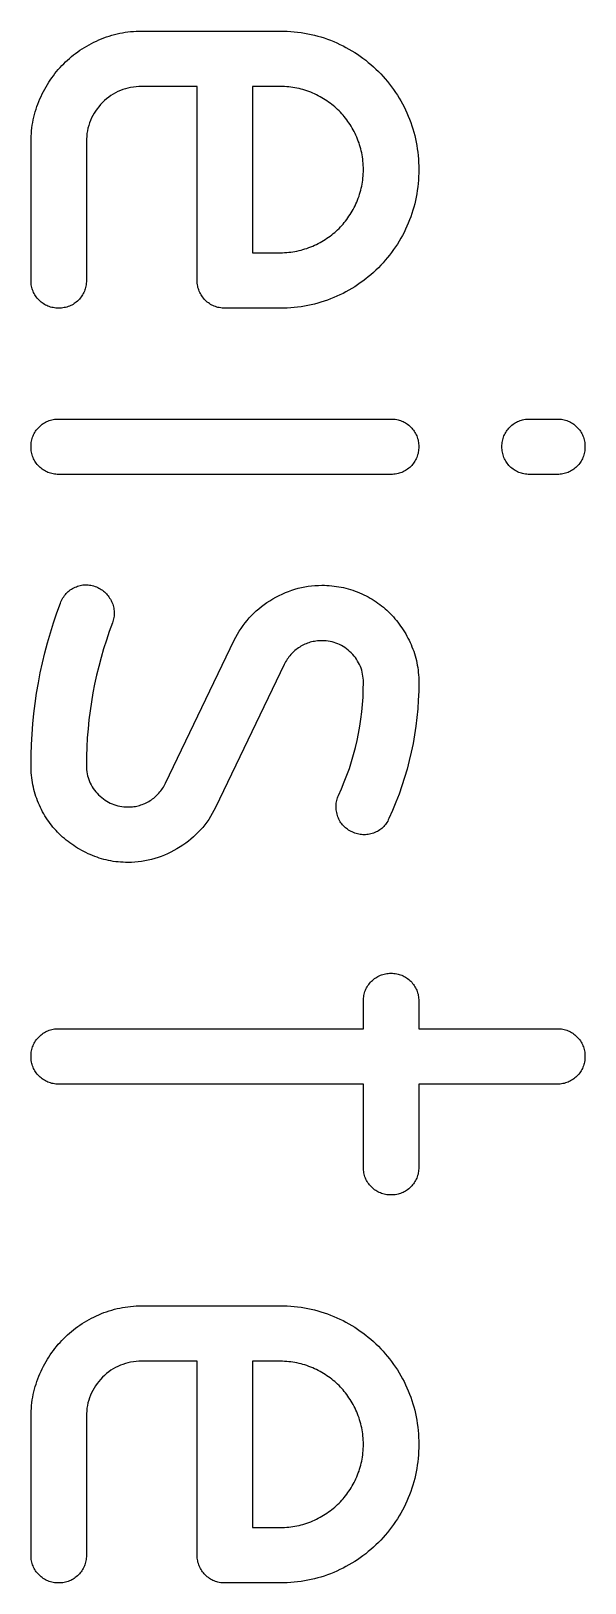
# Model space of a CAD drawing. Extents: x -220 to 711, y -42 to 774.
# Drawn here: x -165 to -147, y -42.2 to 8.2 of the extents above; entities that cross this region are included whole.
import ezdxf

# ---------------------------------------------------------------- set-up
doc = ezdxf.new("R2010")
doc.units = 0
doc.layers.get('0').update_dxf_attribs({"linetype": 'CONTINUOUS'})

msp = doc.modelspace()

# ---------------------------------------------------------------- linework, layer by layer
for p, q in [((-161.3703, 8.199), (-158.6703, 8.199)), ((-158.6703, 8.199), (-156.8703, 8.199)), ((-159.5703, 6.399), (-161.3703, 6.399)), ((-159.5703, 0.099), (-159.5703, 6.399)), ((-157.7703, 6.399), (-157.7703, 0.999)), ((-156.8703, 6.399), (-157.7703, 6.399)), ((-164.9703, 0.099), (-164.9703, 4.599)), ((-163.1703, 4.599), (-163.1703, 0.099)), ((-157.7703, 0.999), (-156.8703, 0.999)), ((-156.8703, -0.801), (-158.6703, -0.801)), ((-164.0703, -4.401), (-153.2703, -4.401)), ((-148.7703, -4.401), (-147.8703, -4.401)), ((-153.2703, -6.201), (-164.0703, -6.201)), ((-147.8703, -6.201), (-148.7703, -6.201)), ((-160.5963, -16.227), (-158.3643, -11.583)), ((-156.7443, -12.375), (-158.9763, -17.019)), ((-154.1703, -24.201), (-154.1703, -23.301)), ((-152.3703, -23.301), (-152.3703, -24.201)), ((-164.0703, -24.201), (-154.1703, -24.201)), ((-152.3703, -24.201), (-147.8703, -24.201)), ((-154.1703, -26.001), (-164.0703, -26.001)), ((-154.1703, -28.701), (-154.1703, -26.001)), ((-147.8703, -26.001), (-152.3703, -26.001)), ((-152.3703, -26.001), (-152.3703, -28.701)), ((-161.3703, -33.201), (-158.6703, -33.201)), ((-158.6703, -33.201), (-156.8703, -33.201)), ((-159.5703, -35.001), (-161.3703, -35.001)), ((-159.5703, -41.301), (-159.5703, -35.001)), ((-157.7703, -35.001), (-157.7703, -40.401)), ((-156.8703, -35.001), (-157.7703, -35.001)), ((-164.9703, -41.301), (-164.9703, -36.801)), ((-163.1703, -36.801), (-163.1703, -41.301)), ((-157.7703, -40.401), (-156.8703, -40.401)), ((-156.8703, -42.201), (-158.6703, -42.201))]:
    msp.add_line(p, q)
for points in [[(-162.7653, 7.911), (-162.6829, 7.9458), (-162.5998, 7.9785), (-162.5161, 8.0088), (-162.4318, 8.037), (-162.3468, 8.0628), (-162.2612, 8.0865), (-162.175, 8.1078), (-162.0881, 8.127), (-162.0006, 8.1438), (-161.9124, 8.1585), (-161.8237, 8.1708), (-161.7343, 8.181), (-161.6442, 8.1888), (-161.5536, 8.1945), (-161.4623, 8.1978), (-161.3703, 8.199)], [(-156.8703, 8.199), (-156.756, 8.1976), (-156.6424, 8.1936), (-156.5296, 8.1869), (-156.4175, 8.1776), (-156.3063, 8.1656), (-156.1958, 8.1509), (-156.086, 8.1335), (-155.9771, 8.1135), (-155.8689, 8.0907), (-155.7615, 8.0654), (-155.6549, 8.0373), (-155.549, 8.0066), (-155.4439, 7.9732), (-155.3396, 7.9371), (-155.2361, 7.8984), (-155.1333, 7.857)], [(-163.9083, 7.137), (-163.8469, 7.1969), (-163.7842, 7.2554), (-163.7201, 7.3122), (-163.6547, 7.3676), (-163.5879, 7.4214), (-163.5198, 7.4736), (-163.4504, 7.5243), (-163.3796, 7.5735), (-163.3075, 7.6211), (-163.234, 7.6671), (-163.1593, 7.7116), (-163.0832, 7.7546), (-163.0057, 7.796), (-162.9269, 7.8359), (-162.8468, 7.8742), (-162.7653, 7.911)], [(-155.1333, 7.857), (-155.0317, 7.8131), (-154.9315, 7.767), (-154.8329, 7.7186), (-154.7357, 7.668), (-154.6399, 7.6151), (-154.5457, 7.56), (-154.4529, 7.5026), (-154.3616, 7.443), (-154.2718, 7.3811), (-154.1834, 7.317), (-154.0965, 7.2506), (-154.0112, 7.182), (-153.9272, 7.1111), (-153.8448, 7.038), (-153.7638, 6.9626), (-153.6843, 6.885)], [(-164.6823, 5.994), (-164.6456, 6.0754), (-164.6072, 6.1555), (-164.5674, 6.2343), (-164.526, 6.3118), (-164.483, 6.3879), (-164.4385, 6.4627), (-164.3924, 6.5361), (-164.3448, 6.6082), (-164.2957, 6.679), (-164.245, 6.7484), (-164.1928, 6.8165), (-164.139, 6.8833), (-164.0836, 6.9487), (-164.0267, 7.0128), (-163.9683, 7.0755), (-163.9083, 7.137)], [(-153.6843, 6.885), (-153.6067, 6.8055), (-153.5313, 6.7245), (-153.4582, 6.6421), (-153.3873, 6.5581), (-153.3187, 6.4728), (-153.2523, 6.3859), (-153.1882, 6.2975), (-153.1263, 6.2077), (-153.0667, 6.1164), (-153.0093, 6.0236), (-152.9542, 5.9294), (-152.9013, 5.8336), (-152.8507, 5.7364), (-152.8023, 5.6378), (-152.7562, 5.5376), (-152.7123, 5.436)], [(-161.3703, 6.399), (-161.4639, 6.3969), (-161.5557, 6.3908), (-161.6456, 6.3806), (-161.7337, 6.3663), (-161.82, 6.348), (-161.9044, 6.3256), (-161.9871, 6.299), (-162.0678, 6.2685), (-162.1468, 6.2338), (-162.2239, 6.1951), (-162.2992, 6.1522), (-162.3727, 6.1053), (-162.4444, 6.0544), (-162.5142, 5.9993), (-162.5822, 5.9402), (-162.6483, 5.877)], [(-155.8173, 6.183), (-155.8795, 6.2091), (-155.9421, 6.2336), (-156.0052, 6.2564), (-156.0688, 6.2775), (-156.1329, 6.2969), (-156.1974, 6.3146), (-156.2625, 6.3306), (-156.3281, 6.345), (-156.3941, 6.3576), (-156.4607, 6.3686), (-156.5277, 6.3779), (-156.5953, 6.3855), (-156.6633, 6.3914), (-156.7318, 6.3956), (-156.8008, 6.3981), (-156.8703, 6.399)], [(-154.9623, 5.607), (-155.0079, 5.6514), (-155.0544, 5.6947), (-155.1021, 5.7369), (-155.1508, 5.778), (-155.2005, 5.8179), (-155.2513, 5.8567), (-155.3032, 5.8944), (-155.3561, 5.931), (-155.4101, 5.9664), (-155.4651, 6.0007), (-155.5211, 6.0339), (-155.5783, 6.066), (-155.6365, 6.0969), (-155.6957, 6.1267), (-155.756, 6.1554), (-155.8173, 6.183)], [(-164.9703, 4.599), (-164.9692, 4.6909), (-164.9658, 4.7822), (-164.9602, 4.8729), (-164.9523, 4.9629), (-164.9422, 5.0523), (-164.9298, 5.1411), (-164.9152, 5.2292), (-164.8983, 5.3167), (-164.8792, 5.4036), (-164.8578, 5.4898), (-164.8342, 5.5754), (-164.8083, 5.6604), (-164.7802, 5.7447), (-164.7498, 5.8284), (-164.7172, 5.9115), (-164.6823, 5.994)], [(-162.6483, 5.877), (-162.7116, 5.8108), (-162.7707, 5.7428), (-162.8257, 5.673), (-162.8767, 5.6013), (-162.9236, 5.5279), (-162.9664, 5.4526), (-163.0052, 5.3754), (-163.0398, 5.2965), (-163.0704, 5.2157), (-163.0969, 5.1331), (-163.1194, 5.0486), (-163.1377, 4.9623), (-163.152, 4.8742), (-163.1622, 4.7843), (-163.1683, 4.6925), (-163.1703, 4.599)], [(-154.3863, 4.752), (-154.4139, 4.8133), (-154.4426, 4.8736), (-154.4724, 4.9328), (-154.5033, 4.991), (-154.5354, 5.0482), (-154.5686, 5.1042), (-154.6029, 5.1592), (-154.6383, 5.2132), (-154.6749, 5.2661), (-154.7126, 5.318), (-154.7514, 5.3688), (-154.7913, 5.4185), (-154.8324, 5.4672), (-154.8746, 5.5148), (-154.9179, 5.5614), (-154.9623, 5.607)], [(-152.7123, 5.436), (-152.6709, 5.3332), (-152.6322, 5.2297), (-152.5961, 5.1254), (-152.5627, 5.0203), (-152.532, 4.9144), (-152.5039, 4.8078), (-152.4786, 4.7004), (-152.4558, 4.5922), (-152.4358, 4.4833), (-152.4184, 4.3735), (-152.4037, 4.263), (-152.3917, 4.1518), (-152.3824, 4.0397), (-152.3757, 3.9269), (-152.3717, 3.8133), (-152.3703, 3.699)], [(-154.1703, 3.699), (-154.1712, 3.7685), (-154.1737, 3.8375), (-154.1779, 3.906), (-154.1838, 3.974), (-154.1914, 4.0416), (-154.2007, 4.1086), (-154.2117, 4.1752), (-154.2243, 4.2412), (-154.2387, 4.3068), (-154.2547, 4.3718), (-154.2724, 4.4364), (-154.2918, 4.5005), (-154.3129, 4.5641), (-154.3357, 4.6272), (-154.3602, 4.6898), (-154.3863, 4.752)], [(-154.3863, 2.646), (-154.3602, 2.7081), (-154.3357, 2.7707), (-154.3129, 2.8338), (-154.2918, 2.8974), (-154.2724, 2.9615), (-154.2547, 3.0261), (-154.2387, 3.0911), (-154.2243, 3.1567), (-154.2117, 3.2228), (-154.2007, 3.2893), (-154.1914, 3.3564), (-154.1838, 3.4239), (-154.1779, 3.4919), (-154.1737, 3.5604), (-154.1712, 3.6295), (-154.1703, 3.699)], [(-152.3703, 3.699), (-152.3717, 3.5846), (-152.3757, 3.471), (-152.3824, 3.3582), (-152.3917, 3.2461), (-152.4037, 3.1349), (-152.4184, 3.0244), (-152.4358, 2.9147), (-152.4558, 2.8057), (-152.4786, 2.6975), (-152.5039, 2.5901), (-152.532, 2.4835), (-152.5627, 2.3776), (-152.5961, 2.2726), (-152.6322, 2.1683), (-152.6709, 2.0647), (-152.7123, 1.962)], [(-154.9623, 1.791), (-154.9179, 1.8365), (-154.8746, 1.8831), (-154.8324, 1.9307), (-154.7913, 1.9794), (-154.7514, 2.0291), (-154.7126, 2.0799), (-154.6749, 2.1318), (-154.6383, 2.1847), (-154.6029, 2.2387), (-154.5686, 2.2937), (-154.5354, 2.3498), (-154.5033, 2.4069), (-154.4724, 2.4651), (-154.4426, 2.5243), (-154.4139, 2.5846), (-154.3863, 2.646)], [(-155.8173, 1.215), (-155.756, 1.2425), (-155.6957, 1.2712), (-155.6365, 1.301), (-155.5783, 1.332), (-155.5211, 1.364), (-155.4651, 1.3972), (-155.4101, 1.4315), (-155.3561, 1.467), (-155.3032, 1.5035), (-155.2513, 1.5412), (-155.2005, 1.58), (-155.1508, 1.62), (-155.1021, 1.661), (-155.0544, 1.7032), (-155.0079, 1.7465), (-154.9623, 1.791)], [(-152.7123, 1.962), (-152.7562, 1.8603), (-152.8023, 1.7602), (-152.8507, 1.6615), (-152.9013, 1.5643), (-152.9542, 1.4685), (-153.0093, 1.3743), (-153.0667, 1.2815), (-153.1263, 1.1902), (-153.1882, 1.1004), (-153.2523, 1.012), (-153.3187, 0.9252), (-153.3873, 0.8398), (-153.4582, 0.7559), (-153.5313, 0.6734), (-153.6067, 0.5924), (-153.6843, 0.513)], [(-156.8703, 0.999), (-156.8008, 0.9998), (-156.7318, 1.0023), (-156.6633, 1.0066), (-156.5953, 1.0125), (-156.5277, 1.0201), (-156.4607, 1.0293), (-156.3941, 1.0403), (-156.3281, 1.053), (-156.2625, 1.0673), (-156.1974, 1.0833), (-156.1329, 1.1011), (-156.0688, 1.1205), (-156.0052, 1.1416), (-155.9421, 1.1643), (-155.8795, 1.1888), (-155.8173, 1.215)], [(-153.6843, 0.513), (-153.7638, 0.4353), (-153.8448, 0.36), (-153.9272, 0.2868), (-154.0112, 0.216), (-154.0965, 0.1473), (-154.1834, 0.081), (-154.2718, 0.0168), (-154.3616, -0.045), (-154.4529, -0.1047), (-154.5457, -0.162), (-154.6399, -0.2172), (-154.7357, -0.27), (-154.8329, -0.3207), (-154.9315, -0.369), (-155.0317, -0.4152), (-155.1333, -0.459)], [(-164.7093, -0.54), (-164.7409, -0.507), (-164.7705, -0.473), (-164.798, -0.4381), (-164.8235, -0.4022), (-164.847, -0.3655), (-164.8684, -0.3278), (-164.8878, -0.2893), (-164.9051, -0.2498), (-164.9204, -0.2094), (-164.9336, -0.1681), (-164.9449, -0.1259), (-164.954, -0.0827), (-164.9612, -0.0387), (-164.9663, 0.0063), (-164.9693, 0.0522), (-164.9703, 0.099)], [(-163.1703, 0.099), (-163.1714, 0.0522), (-163.1744, 0.0063), (-163.1795, -0.0387), (-163.1867, -0.0827), (-163.1958, -0.1259), (-163.207, -0.1681), (-163.2203, -0.2094), (-163.2356, -0.2498), (-163.2529, -0.2893), (-163.2723, -0.3278), (-163.2937, -0.3655), (-163.3172, -0.4022), (-163.3426, -0.4381), (-163.3702, -0.473), (-163.3997, -0.507), (-163.4313, -0.54)], [(-159.3093, -0.54), (-159.3409, -0.507), (-159.3705, -0.473), (-159.398, -0.4381), (-159.4235, -0.4022), (-159.447, -0.3655), (-159.4684, -0.3278), (-159.4878, -0.2893), (-159.5051, -0.2498), (-159.5204, -0.2094), (-159.5336, -0.1681), (-159.5449, -0.1259), (-159.554, -0.0827), (-159.5612, -0.0387), (-159.5663, 0.0063), (-159.5693, 0.0522), (-159.5703, 0.099)], [(-155.1333, -0.459), (-155.2361, -0.5005), (-155.3396, -0.5392), (-155.4439, -0.5753), (-155.549, -0.6087), (-155.6549, -0.6394), (-155.7615, -0.6674), (-155.8689, -0.6928), (-155.9771, -0.7155), (-156.086, -0.7356), (-156.1958, -0.7529), (-156.3063, -0.7676), (-156.4175, -0.7797), (-156.5296, -0.789), (-156.6424, -0.7957), (-156.756, -0.7997), (-156.8703, -0.801)], [(-164.0703, -0.801), (-164.1171, -0.8), (-164.163, -0.797), (-164.208, -0.7919), (-164.252, -0.7847), (-164.2952, -0.7756), (-164.3374, -0.7643), (-164.3787, -0.7511), (-164.4191, -0.7358), (-164.4586, -0.7185), (-164.4971, -0.6991), (-164.5348, -0.6777), (-164.5715, -0.6542), (-164.6074, -0.6287), (-164.6423, -0.6012), (-164.6763, -0.5716), (-164.7093, -0.54)], [(-163.4313, -0.54), (-163.4644, -0.5716), (-163.4984, -0.6012), (-163.5333, -0.6287), (-163.5692, -0.6542), (-163.6059, -0.6777), (-163.6435, -0.6991), (-163.6821, -0.7185), (-163.7216, -0.7358), (-163.762, -0.7511), (-163.8033, -0.7643), (-163.8455, -0.7756), (-163.8887, -0.7847), (-163.9327, -0.7919), (-163.9777, -0.797), (-164.0235, -0.8), (-164.0703, -0.801)], [(-158.6703, -0.801), (-158.7171, -0.8), (-158.763, -0.797), (-158.808, -0.7919), (-158.852, -0.7847), (-158.8952, -0.7756), (-158.9374, -0.7643), (-158.9787, -0.7511), (-159.0191, -0.7358), (-159.0586, -0.7185), (-159.0971, -0.6991), (-159.1348, -0.6777), (-159.1715, -0.6542), (-159.2074, -0.6287), (-159.2423, -0.6012), (-159.2763, -0.5716), (-159.3093, -0.54)], [(-164.7093, -4.662), (-164.6763, -4.6304), (-164.6423, -4.6009), (-164.6074, -4.5733), (-164.5715, -4.5479), (-164.5348, -4.5244), (-164.4971, -4.503), (-164.4586, -4.4836), (-164.4191, -4.4663), (-164.3787, -4.451), (-164.3374, -4.4377), (-164.2952, -4.4265), (-164.252, -4.4174), (-164.208, -4.4102), (-164.163, -4.4051), (-164.1171, -4.4021), (-164.0703, -4.401)], [(-153.2703, -4.401), (-153.2235, -4.4021), (-153.1777, -4.4051), (-153.1327, -4.4102), (-153.0887, -4.4174), (-153.0455, -4.4265), (-153.0033, -4.4377), (-152.962, -4.451), (-152.9216, -4.4663), (-152.8821, -4.4836), (-152.8435, -4.503), (-152.8059, -4.5244), (-152.7692, -4.5479), (-152.7333, -4.5733), (-152.6984, -4.6009), (-152.6644, -4.6304), (-152.6313, -4.662)], [(-149.4093, -4.662), (-149.3763, -4.6304), (-149.3423, -4.6009), (-149.3074, -4.5733), (-149.2715, -4.5479), (-149.2348, -4.5244), (-149.1971, -4.503), (-149.1586, -4.4836), (-149.1191, -4.4663), (-149.0787, -4.451), (-149.0374, -4.4377), (-148.9952, -4.4265), (-148.952, -4.4174), (-148.908, -4.4102), (-148.863, -4.4051), (-148.8171, -4.4021), (-148.7703, -4.401)], [(-147.8703, -4.401), (-147.8235, -4.4021), (-147.7777, -4.4051), (-147.7327, -4.4102), (-147.6887, -4.4174), (-147.6455, -4.4265), (-147.6033, -4.4377), (-147.562, -4.451), (-147.5216, -4.4663), (-147.4821, -4.4836), (-147.4435, -4.503), (-147.4059, -4.5244), (-147.3692, -4.5479), (-147.3333, -4.5733), (-147.2984, -4.6009), (-147.2644, -4.6304), (-147.2313, -4.662)], [(-164.9703, -5.301), (-164.9693, -5.2542), (-164.9663, -5.2084), (-164.9612, -5.1634), (-164.954, -5.1194), (-164.9449, -5.0762), (-164.9336, -5.034), (-164.9204, -4.9927), (-164.9051, -4.9523), (-164.8878, -4.9128), (-164.8684, -4.8742), (-164.847, -4.8366), (-164.8235, -4.7999), (-164.798, -4.764), (-164.7705, -4.7291), (-164.7409, -4.6951), (-164.7093, -4.662)], [(-152.6313, -4.662), (-152.5997, -4.6951), (-152.5702, -4.7291), (-152.5426, -4.764), (-152.5172, -4.7999), (-152.4937, -4.8366), (-152.4723, -4.8742), (-152.4529, -4.9128), (-152.4356, -4.9523), (-152.4203, -4.9927), (-152.407, -5.034), (-152.3958, -5.0762), (-152.3867, -5.1194), (-152.3795, -5.1634), (-152.3744, -5.2084), (-152.3714, -5.2542), (-152.3703, -5.301)], [(-149.6703, -5.301), (-149.6693, -5.2542), (-149.6663, -5.2084), (-149.6612, -5.1634), (-149.654, -5.1194), (-149.6449, -5.0762), (-149.6336, -5.034), (-149.6204, -4.9927), (-149.6051, -4.9523), (-149.5878, -4.9128), (-149.5684, -4.8742), (-149.547, -4.8366), (-149.5235, -4.7999), (-149.498, -4.764), (-149.4705, -4.7291), (-149.4409, -4.6951), (-149.4093, -4.662)], [(-147.2313, -4.662), (-147.1997, -4.6951), (-147.1702, -4.7291), (-147.1426, -4.764), (-147.1172, -4.7999), (-147.0937, -4.8366), (-147.0723, -4.8742), (-147.0529, -4.9128), (-147.0356, -4.9523), (-147.0203, -4.9927), (-147.007, -5.034), (-146.9958, -5.0762), (-146.9867, -5.1194), (-146.9795, -5.1634), (-146.9744, -5.2084), (-146.9714, -5.2542), (-146.9703, -5.301)], [(-164.7093, -5.94), (-164.7409, -5.907), (-164.7705, -5.873), (-164.798, -5.8381), (-164.8235, -5.8022), (-164.847, -5.7655), (-164.8684, -5.7278), (-164.8878, -5.6893), (-164.9051, -5.6498), (-164.9204, -5.6094), (-164.9336, -5.5681), (-164.9449, -5.5259), (-164.954, -5.4827), (-164.9612, -5.4387), (-164.9663, -5.3937), (-164.9693, -5.3478), (-164.9703, -5.301)], [(-152.3703, -5.301), (-152.3714, -5.3478), (-152.3744, -5.3937), (-152.3795, -5.4387), (-152.3867, -5.4827), (-152.3958, -5.5259), (-152.407, -5.5681), (-152.4203, -5.6094), (-152.4356, -5.6498), (-152.4529, -5.6893), (-152.4723, -5.7278), (-152.4937, -5.7655), (-152.5172, -5.8022), (-152.5426, -5.8381), (-152.5702, -5.873), (-152.5997, -5.907), (-152.6313, -5.94)], [(-149.4093, -5.94), (-149.4409, -5.907), (-149.4705, -5.873), (-149.498, -5.8381), (-149.5235, -5.8022), (-149.547, -5.7655), (-149.5684, -5.7278), (-149.5878, -5.6893), (-149.6051, -5.6498), (-149.6204, -5.6094), (-149.6336, -5.5681), (-149.6449, -5.5259), (-149.654, -5.4827), (-149.6612, -5.4387), (-149.6663, -5.3937), (-149.6693, -5.3478), (-149.6703, -5.301)], [(-146.9703, -5.301), (-146.9714, -5.3478), (-146.9744, -5.3937), (-146.9795, -5.4387), (-146.9867, -5.4827), (-146.9958, -5.5259), (-147.007, -5.5681), (-147.0203, -5.6094), (-147.0356, -5.6498), (-147.0529, -5.6893), (-147.0723, -5.7278), (-147.0937, -5.7655), (-147.1172, -5.8022), (-147.1426, -5.8381), (-147.1702, -5.873), (-147.1997, -5.907), (-147.2313, -5.94)], [(-164.0703, -6.201), (-164.1171, -6.2), (-164.163, -6.197), (-164.208, -6.1919), (-164.252, -6.1847), (-164.2952, -6.1756), (-164.3374, -6.1643), (-164.3787, -6.1511), (-164.4191, -6.1358), (-164.4586, -6.1185), (-164.4971, -6.0991), (-164.5348, -6.0777), (-164.5715, -6.0542), (-164.6074, -6.0287), (-164.6423, -6.0012), (-164.6763, -5.9716), (-164.7093, -5.94)], [(-152.6313, -5.94), (-152.6644, -5.9716), (-152.6984, -6.0012), (-152.7333, -6.0287), (-152.7692, -6.0542), (-152.8059, -6.0777), (-152.8435, -6.0991), (-152.8821, -6.1185), (-152.9216, -6.1358), (-152.962, -6.1511), (-153.0033, -6.1643), (-153.0455, -6.1756), (-153.0887, -6.1847), (-153.1327, -6.1919), (-153.1777, -6.197), (-153.2235, -6.2), (-153.2703, -6.201)], [(-148.7703, -6.201), (-148.8171, -6.2), (-148.863, -6.197), (-148.908, -6.1919), (-148.952, -6.1847), (-148.9952, -6.1756), (-149.0374, -6.1643), (-149.0787, -6.1511), (-149.1191, -6.1358), (-149.1586, -6.1185), (-149.1971, -6.0991), (-149.2348, -6.0777), (-149.2715, -6.0542), (-149.3074, -6.0287), (-149.3423, -6.0012), (-149.3763, -5.9716), (-149.4093, -5.94)], [(-147.2313, -5.94), (-147.2644, -5.9716), (-147.2984, -6.0012), (-147.3333, -6.0287), (-147.3692, -6.0542), (-147.4059, -6.0777), (-147.4435, -6.0991), (-147.4821, -6.1185), (-147.5216, -6.1358), (-147.562, -6.1511), (-147.6033, -6.1643), (-147.6455, -6.1756), (-147.6887, -6.1847), (-147.7327, -6.1919), (-147.7777, -6.197), (-147.8235, -6.2), (-147.8703, -6.201)], [(-164.0163, -10.377), (-163.9976, -10.3328), (-163.9774, -10.2903), (-163.9557, -10.2493), (-163.9325, -10.21), (-163.9079, -10.1723), (-163.8818, -10.1362), (-163.8542, -10.1017), (-163.8251, -10.0688), (-163.7945, -10.0375), (-163.7625, -10.0079), (-163.729, -9.9799), (-163.694, -9.9535), (-163.6576, -9.9287), (-163.6196, -9.9055), (-163.5802, -9.884), (-163.5393, -9.864)], [(-163.5393, -9.864), (-163.4976, -9.8461), (-163.4557, -9.8304), (-163.4135, -9.8171), (-163.3712, -9.8061), (-163.3286, -9.7974), (-163.2858, -9.7911), (-163.2428, -9.787), (-163.1996, -9.7853), (-163.1562, -9.7859), (-163.1125, -9.7888), (-163.0687, -9.794), (-163.0247, -9.8016), (-162.9804, -9.8115), (-162.9359, -9.8237), (-162.8912, -9.8382), (-162.8463, -9.855)], [(-162.8463, -9.855), (-162.8043, -9.8738), (-162.7638, -9.894), (-162.7247, -9.9157), (-162.6872, -9.9389), (-162.651, -9.9635), (-162.6164, -9.9896), (-162.5833, -10.0172), (-162.5516, -10.0463), (-162.5214, -10.0768), (-162.4927, -10.1089), (-162.4654, -10.1424), (-162.4397, -10.1774), (-162.4154, -10.2138), (-162.3925, -10.2517), (-162.3712, -10.2912), (-162.3513, -10.332)], [(-157.2123, -10.305), (-157.1129, -10.244), (-157.0127, -10.1869), (-156.9115, -10.1338), (-156.8096, -10.0845), (-156.7068, -10.0393), (-156.6032, -9.9979), (-156.4987, -9.9605), (-156.3933, -9.927), (-156.2872, -9.8975), (-156.1802, -9.8719), (-156.0723, -9.8503), (-155.9636, -9.8325), (-155.854, -9.8188), (-155.7437, -9.8089), (-155.6324, -9.803), (-155.5203, -9.801)], [(-155.5203, -9.801), (-155.4396, -9.802), (-155.3595, -9.8048), (-155.2799, -9.8096), (-155.2008, -9.8162), (-155.1224, -9.8248), (-155.0445, -9.8352), (-154.9671, -9.8476), (-154.8903, -9.8618), (-154.8141, -9.8779), (-154.7385, -9.896), (-154.6634, -9.9159), (-154.5888, -9.9377), (-154.5149, -9.9615), (-154.4415, -9.9871), (-154.3686, -10.0146), (-154.2963, -10.044)], [(-154.2963, -10.044), (-154.2249, -10.0752), (-154.1547, -10.1077), (-154.0857, -10.1418), (-154.0179, -10.1774), (-153.9513, -10.2144), (-153.8859, -10.2529), (-153.8216, -10.2928), (-153.7586, -10.3343), (-153.6968, -10.3772), (-153.6361, -10.4216), (-153.5767, -10.4675), (-153.5184, -10.5149), (-153.4613, -10.5637), (-153.4055, -10.614), (-153.3508, -10.6658), (-153.2973, -10.719)], [(-164.9703, -15.651), (-164.9666, -15.3119), (-164.9554, -14.9741), (-164.9368, -14.6375), (-164.9107, -14.3022), (-164.8772, -13.9681), (-164.8362, -13.6353), (-164.7877, -13.3038), (-164.7318, -12.9735), (-164.6685, -12.6445), (-164.5977, -12.3168), (-164.5194, -11.9904), (-164.4337, -11.6652), (-164.3406, -11.3412), (-164.2399, -11.0186), (-164.1319, -10.6972), (-164.0163, -10.377)], [(-162.3513, -10.332), (-162.3333, -10.3738), (-162.3174, -10.4157), (-162.3038, -10.4579), (-162.2923, -10.5002), (-162.283, -10.5428), (-162.2758, -10.5856), (-162.2709, -10.6286), (-162.2681, -10.6718), (-162.2675, -10.7152), (-162.2691, -10.7588), (-162.2728, -10.8027), (-162.2788, -10.8467), (-162.2869, -10.891), (-162.2972, -10.9355), (-162.3097, -10.9801), (-162.3243, -11.025)], [(-158.3643, -11.583), (-158.3134, -11.4831), (-158.2597, -11.3859), (-158.2032, -11.2913), (-158.1438, -11.1994), (-158.0817, -11.1102), (-158.0167, -11.0236), (-157.9489, -10.9398), (-157.8783, -10.8585), (-157.8049, -10.78), (-157.7287, -10.7041), (-157.6497, -10.6309), (-157.5678, -10.5604), (-157.4832, -10.4926), (-157.3957, -10.4274), (-157.3054, -10.3649), (-157.2123, -10.305)], [(-162.3243, -11.025), (-162.4268, -11.3047), (-162.5226, -11.5856), (-162.6118, -11.8677), (-162.6945, -12.1512), (-162.7705, -12.4359), (-162.8399, -12.7218), (-162.9027, -13.009), (-162.9588, -13.2975), (-163.0084, -13.5873), (-163.0514, -13.8783), (-163.0877, -14.1706), (-163.1175, -14.4642), (-163.1406, -14.759), (-163.1571, -15.0551), (-163.167, -15.3524), (-163.1703, -15.651)], [(-153.2973, -10.719), (-153.2451, -10.7736), (-153.1943, -10.8293), (-153.1447, -10.8861), (-153.0965, -10.944), (-153.0497, -11.0031), (-153.0041, -11.0633), (-152.9599, -11.1246), (-152.9171, -11.187), (-152.8756, -11.2506), (-152.8354, -11.3153), (-152.7965, -11.3811), (-152.759, -11.448), (-152.7229, -11.5161), (-152.688, -11.5853), (-152.6545, -11.6556), (-152.6223, -11.727)], [(-156.2403, -11.808), (-156.2803, -11.8345), (-156.3191, -11.8622), (-156.3568, -11.891), (-156.3933, -11.9211), (-156.4288, -11.9524), (-156.4631, -11.9848), (-156.4963, -12.0185), (-156.5283, -12.0533), (-156.5593, -12.0893), (-156.5891, -12.1266), (-156.6178, -12.165), (-156.6453, -12.2046), (-156.6718, -12.2454), (-156.6971, -12.2874), (-156.7213, -12.3306), (-156.7443, -12.375)], [(-155.5203, -11.601), (-155.5696, -11.6018), (-155.6182, -11.6043), (-155.6663, -11.6083), (-155.7138, -11.614), (-155.7608, -11.6213), (-155.8072, -11.6302), (-155.8531, -11.6407), (-155.8983, -11.6528), (-155.9431, -11.6665), (-155.9872, -11.6819), (-156.0308, -11.6989), (-156.0738, -11.7175), (-156.1163, -11.7377), (-156.1582, -11.7595), (-156.1996, -11.783), (-156.2403, -11.808)], [(-154.5663, -11.997), (-154.6165, -11.9491), (-154.6679, -11.9042), (-154.7205, -11.8625), (-154.7745, -11.8238), (-154.8297, -11.7882), (-154.8861, -11.7557), (-154.9438, -11.7263), (-155.0028, -11.7), (-155.0631, -11.6768), (-155.1246, -11.6567), (-155.1874, -11.6397), (-155.2515, -11.6258), (-155.3168, -11.615), (-155.3834, -11.6072), (-155.4512, -11.6026), (-155.5203, -11.601)], [(-154.1703, -12.951), (-154.1719, -12.8819), (-154.1765, -12.8141), (-154.1843, -12.7475), (-154.1951, -12.6822), (-154.209, -12.6181), (-154.226, -12.5553), (-154.2461, -12.4938), (-154.2693, -12.4335), (-154.2956, -12.3745), (-154.325, -12.3168), (-154.3575, -12.2604), (-154.3931, -12.2052), (-154.4318, -12.1512), (-154.4735, -12.0986), (-154.5184, -12.0472), (-154.5663, -11.997)], [(-152.6223, -11.727), (-152.5918, -11.7993), (-152.5633, -11.8722), (-152.5367, -11.9456), (-152.5121, -12.0195), (-152.4894, -12.0941), (-152.4688, -12.1692), (-152.4501, -12.2448), (-152.4333, -12.321), (-152.4186, -12.3978), (-152.4058, -12.4752), (-152.3949, -12.5531), (-152.3861, -12.6315), (-152.3792, -12.7106), (-152.3743, -12.7902), (-152.3713, -12.8703), (-152.3703, -12.951)], [(-154.9803, -16.623), (-154.8823, -16.4062), (-154.7905, -16.1877), (-154.7051, -15.9674), (-154.626, -15.7455), (-154.5532, -15.5219), (-154.4867, -15.2967), (-154.4266, -15.0697), (-154.3728, -14.841), (-154.3254, -14.6107), (-154.2842, -14.3787), (-154.2494, -14.1449), (-154.221, -13.9095), (-154.1988, -13.6724), (-154.183, -13.4337), (-154.1735, -13.1932), (-154.1703, -12.951)], [(-152.3703, -12.951), (-152.3741, -13.2404), (-152.3855, -13.5282), (-152.4045, -13.8142), (-152.4311, -14.0985), (-152.4653, -14.3812), (-152.507, -14.6622), (-152.5564, -14.9414), (-152.6133, -15.219), (-152.6779, -15.4949), (-152.75, -15.7692), (-152.8298, -16.0417), (-152.9171, -16.3125), (-153.012, -16.5817), (-153.1145, -16.8492), (-153.2246, -17.1149), (-153.3423, -17.379)], [(-164.7273, -16.875), (-164.7568, -16.8028), (-164.7843, -16.7299), (-164.8099, -16.6565), (-164.8337, -16.5825), (-164.8555, -16.508), (-164.8754, -16.4329), (-164.8935, -16.3573), (-164.9096, -16.281), (-164.9238, -16.2043), (-164.9362, -16.1269), (-164.9466, -16.049), (-164.9552, -15.9705), (-164.9618, -15.8915), (-164.9665, -15.8119), (-164.9694, -15.7318), (-164.9703, -15.651)], [(-163.1703, -15.651), (-163.1688, -15.7202), (-163.1642, -15.788), (-163.1564, -15.8546), (-163.1456, -15.9199), (-163.1317, -15.984), (-163.1147, -16.0468), (-163.0945, -16.1083), (-163.0713, -16.1685), (-163.045, -16.2275), (-163.0157, -16.2853), (-162.9832, -16.3417), (-162.9476, -16.3969), (-162.9089, -16.4508), (-162.8672, -16.5035), (-162.8223, -16.5549), (-162.7743, -16.605)], [(-162.7743, -16.605), (-162.7242, -16.653), (-162.6728, -16.6979), (-162.6201, -16.7396), (-162.5662, -16.7783), (-162.511, -16.8139), (-162.4546, -16.8464), (-162.3968, -16.8757), (-162.3378, -16.902), (-162.2776, -16.9252), (-162.2161, -16.9454), (-162.1533, -16.9624), (-162.0892, -16.9763), (-162.0239, -16.9871), (-161.9573, -16.9949), (-161.8895, -16.9995), (-161.8203, -17.001)], [(-161.1003, -16.794), (-161.0604, -16.7676), (-161.0216, -16.7399), (-160.9839, -16.711), (-160.9473, -16.681), (-160.9119, -16.6497), (-160.8776, -16.6173), (-160.8444, -16.5836), (-160.8123, -16.5488), (-160.7814, -16.5128), (-160.7516, -16.4755), (-160.7229, -16.4371), (-160.6953, -16.3975), (-160.6689, -16.3567), (-160.6436, -16.3147), (-160.6194, -16.2714), (-160.5963, -16.227)], [(-154.9983, -17.316), (-155.013, -17.2722), (-155.0256, -17.2284), (-155.0361, -17.1847), (-155.0445, -17.1411), (-155.0507, -17.0975), (-155.0549, -17.0541), (-155.0569, -17.0106), (-155.0568, -16.9673), (-155.0547, -16.924), (-155.0504, -16.8808), (-155.044, -16.8377), (-155.0355, -16.7946), (-155.0248, -16.7516), (-155.0121, -16.7087), (-154.9973, -16.6658), (-154.9803, -16.623)], [(-164.0523, -17.874), (-164.1056, -17.8206), (-164.1574, -17.7659), (-164.2077, -17.71), (-164.2565, -17.653), (-164.3039, -17.5947), (-164.3498, -17.5353), (-164.3942, -17.4746), (-164.4371, -17.4128), (-164.4785, -17.3498), (-164.5185, -17.2855), (-164.557, -17.2201), (-164.594, -17.1535), (-164.6296, -17.0857), (-164.6636, -17.0167), (-164.6962, -16.9464), (-164.7273, -16.875)], [(-161.8203, -17.001), (-161.7711, -17.0002), (-161.7225, -16.9978), (-161.6744, -16.9938), (-161.6268, -16.9881), (-161.5799, -16.9808), (-161.5335, -16.9719), (-161.4876, -16.9614), (-161.4423, -16.9493), (-161.3976, -16.9355), (-161.3535, -16.9202), (-161.3099, -16.9032), (-161.2668, -16.8846), (-161.2244, -16.8644), (-161.1825, -16.8426), (-161.1411, -16.8191), (-161.1003, -16.794)], [(-158.9763, -17.019), (-159.0272, -17.119), (-159.081, -17.2162), (-159.1375, -17.3108), (-159.1968, -17.4027), (-159.259, -17.4919), (-159.324, -17.5784), (-159.3917, -17.6623), (-159.4623, -17.7435), (-159.5357, -17.8221), (-159.612, -17.8979), (-159.691, -17.9711), (-159.7728, -18.0417), (-159.8575, -18.1095), (-159.945, -18.1747), (-160.0352, -18.2372), (-160.1283, -18.297)], [(-154.5303, -17.811), (-154.5722, -17.7922), (-154.6125, -17.7718), (-154.651, -17.7498), (-154.6878, -17.7261), (-154.723, -17.7008), (-154.7565, -17.6739), (-154.7882, -17.6454), (-154.8183, -17.6153), (-154.8467, -17.5835), (-154.8735, -17.5502), (-154.8985, -17.5152), (-154.9218, -17.4786), (-154.9435, -17.4404), (-154.9635, -17.4006), (-154.9817, -17.3591), (-154.9983, -17.316)], [(-153.3423, -17.379), (-153.3611, -17.4209), (-153.3816, -17.4612), (-153.4036, -17.4997), (-153.4273, -17.5365), (-153.4526, -17.5717), (-153.4794, -17.6052), (-153.508, -17.6369), (-153.5381, -17.667), (-153.5698, -17.6954), (-153.6032, -17.7222), (-153.6382, -17.7472), (-153.6748, -17.7705), (-153.713, -17.7922), (-153.7528, -17.8122), (-153.7943, -17.8304), (-153.8373, -17.847)], [(-163.0443, -18.549), (-163.1158, -18.5169), (-163.1861, -18.4834), (-163.2553, -18.4485), (-163.3233, -18.4124), (-163.3903, -18.3748), (-163.4561, -18.336), (-163.5208, -18.2958), (-163.5843, -18.2543), (-163.6468, -18.2114), (-163.7081, -18.1672), (-163.7683, -18.1217), (-163.8273, -18.0749), (-163.8853, -18.0267), (-163.9421, -17.9771), (-163.9978, -17.9262), (-164.0523, -17.874)], [(-153.8373, -17.847), (-153.8812, -17.8617), (-153.9249, -17.874), (-153.9686, -17.8842), (-154.0123, -17.892), (-154.0558, -17.8977), (-154.0993, -17.901), (-154.1427, -17.9022), (-154.1861, -17.901), (-154.2294, -17.8977), (-154.2726, -17.892), (-154.3157, -17.8842), (-154.3588, -17.874), (-154.4018, -17.8617), (-154.4447, -17.847), (-154.4876, -17.8302), (-154.5303, -17.811)], [(-161.8203, -18.801), (-161.9011, -18.8001), (-161.9812, -18.7971), (-162.0608, -18.7922), (-162.1398, -18.7853), (-162.2183, -18.7764), (-162.2962, -18.7656), (-162.3736, -18.7528), (-162.4503, -18.738), (-162.5266, -18.7213), (-162.6022, -18.7026), (-162.6773, -18.6819), (-162.7518, -18.6593), (-162.8258, -18.6347), (-162.8992, -18.6081), (-162.9721, -18.5796), (-163.0443, -18.549)], [(-160.1283, -18.297), (-160.2278, -18.3581), (-160.328, -18.4152), (-160.4291, -18.4683), (-160.5311, -18.5175), (-160.6339, -18.5628), (-160.7375, -18.6042), (-160.842, -18.6416), (-160.9473, -18.675), (-161.0535, -18.7046), (-161.1605, -18.7302), (-161.2684, -18.7518), (-161.3771, -18.7695), (-161.4866, -18.7833), (-161.597, -18.7932), (-161.7083, -18.7991), (-161.8203, -18.801)], [(-154.1703, -23.301), (-154.1693, -23.2542), (-154.1663, -23.2084), (-154.1612, -23.1634), (-154.154, -23.1194), (-154.1449, -23.0762), (-154.1336, -23.034), (-154.1204, -22.9927), (-154.1051, -22.9523), (-154.0878, -22.9128), (-154.0684, -22.8742), (-154.047, -22.8366), (-154.0235, -22.7999), (-153.998, -22.764), (-153.9705, -22.7291), (-153.9409, -22.6951), (-153.9093, -22.662)], [(-153.9093, -22.662), (-153.8763, -22.6304), (-153.8423, -22.6009), (-153.8074, -22.5733), (-153.7715, -22.5479), (-153.7348, -22.5244), (-153.6971, -22.503), (-153.6586, -22.4836), (-153.6191, -22.4663), (-153.5787, -22.451), (-153.5374, -22.4377), (-153.4952, -22.4265), (-153.452, -22.4174), (-153.408, -22.4102), (-153.363, -22.4051), (-153.3171, -22.4021), (-153.2703, -22.401)], [(-153.2703, -22.401), (-153.2235, -22.4021), (-153.1777, -22.4051), (-153.1327, -22.4102), (-153.0887, -22.4174), (-153.0455, -22.4265), (-153.0033, -22.4377), (-152.962, -22.451), (-152.9216, -22.4663), (-152.8821, -22.4836), (-152.8435, -22.503), (-152.8059, -22.5244), (-152.7692, -22.5479), (-152.7333, -22.5733), (-152.6984, -22.6009), (-152.6644, -22.6304), (-152.6313, -22.662)], [(-152.6313, -22.662), (-152.5997, -22.6951), (-152.5702, -22.7291), (-152.5426, -22.764), (-152.5172, -22.7999), (-152.4937, -22.8366), (-152.4723, -22.8742), (-152.4529, -22.9128), (-152.4356, -22.9523), (-152.4203, -22.9927), (-152.407, -23.034), (-152.3958, -23.0762), (-152.3867, -23.1194), (-152.3795, -23.1634), (-152.3744, -23.2084), (-152.3714, -23.2542), (-152.3703, -23.301)], [(-164.9703, -25.101), (-164.9693, -25.0542), (-164.9663, -25.0084), (-164.9612, -24.9634), (-164.954, -24.9194), (-164.9449, -24.8762), (-164.9336, -24.834), (-164.9204, -24.7927), (-164.9051, -24.7523), (-164.8878, -24.7128), (-164.8684, -24.6742), (-164.847, -24.6366), (-164.8235, -24.5999), (-164.798, -24.564), (-164.7705, -24.5291), (-164.7409, -24.4951), (-164.7093, -24.462)], [(-164.7093, -24.462), (-164.6763, -24.4304), (-164.6423, -24.4009), (-164.6074, -24.3733), (-164.5715, -24.3479), (-164.5348, -24.3244), (-164.4971, -24.303), (-164.4586, -24.2836), (-164.4191, -24.2663), (-164.3787, -24.251), (-164.3374, -24.2377), (-164.2952, -24.2265), (-164.252, -24.2174), (-164.208, -24.2102), (-164.163, -24.2051), (-164.1171, -24.2021), (-164.0703, -24.201)], [(-147.8703, -24.201), (-147.8235, -24.2021), (-147.7777, -24.2051), (-147.7327, -24.2102), (-147.6887, -24.2174), (-147.6455, -24.2265), (-147.6033, -24.2377), (-147.562, -24.251), (-147.5216, -24.2663), (-147.4821, -24.2836), (-147.4435, -24.303), (-147.4059, -24.3244), (-147.3692, -24.3479), (-147.3333, -24.3733), (-147.2984, -24.4009), (-147.2644, -24.4304), (-147.2313, -24.462)], [(-147.2313, -24.462), (-147.1997, -24.4951), (-147.1702, -24.5291), (-147.1426, -24.564), (-147.1172, -24.5999), (-147.0937, -24.6366), (-147.0723, -24.6742), (-147.0529, -24.7128), (-147.0356, -24.7523), (-147.0203, -24.7927), (-147.007, -24.834), (-146.9958, -24.8762), (-146.9867, -24.9194), (-146.9795, -24.9634), (-146.9744, -25.0084), (-146.9714, -25.0542), (-146.9703, -25.101)], [(-164.7093, -25.74), (-164.7409, -25.707), (-164.7705, -25.673), (-164.798, -25.6381), (-164.8235, -25.6022), (-164.847, -25.5655), (-164.8684, -25.5278), (-164.8878, -25.4893), (-164.9051, -25.4498), (-164.9204, -25.4094), (-164.9336, -25.3681), (-164.9449, -25.3259), (-164.954, -25.2827), (-164.9612, -25.2387), (-164.9663, -25.1937), (-164.9693, -25.1478), (-164.9703, -25.101)], [(-146.9703, -25.101), (-146.9714, -25.1478), (-146.9744, -25.1937), (-146.9795, -25.2387), (-146.9867, -25.2827), (-146.9958, -25.3259), (-147.007, -25.3681), (-147.0203, -25.4094), (-147.0356, -25.4498), (-147.0529, -25.4893), (-147.0723, -25.5278), (-147.0937, -25.5655), (-147.1172, -25.6022), (-147.1426, -25.6381), (-147.1702, -25.673), (-147.1997, -25.707), (-147.2313, -25.74)], [(-164.0703, -26.001), (-164.1171, -26), (-164.163, -25.997), (-164.208, -25.9919), (-164.252, -25.9847), (-164.2952, -25.9756), (-164.3374, -25.9643), (-164.3787, -25.9511), (-164.4191, -25.9358), (-164.4586, -25.9185), (-164.4971, -25.8991), (-164.5348, -25.8777), (-164.5715, -25.8542), (-164.6074, -25.8287), (-164.6423, -25.8012), (-164.6763, -25.7716), (-164.7093, -25.74)], [(-147.2313, -25.74), (-147.2644, -25.7716), (-147.2984, -25.8012), (-147.3333, -25.8287), (-147.3692, -25.8542), (-147.4059, -25.8777), (-147.4435, -25.8991), (-147.4821, -25.9185), (-147.5216, -25.9358), (-147.562, -25.9511), (-147.6033, -25.9643), (-147.6455, -25.9756), (-147.6887, -25.9847), (-147.7327, -25.9919), (-147.7777, -25.997), (-147.8235, -26), (-147.8703, -26.001)], [(-153.9093, -29.34), (-153.9409, -29.307), (-153.9705, -29.273), (-153.998, -29.2381), (-154.0235, -29.2022), (-154.047, -29.1655), (-154.0684, -29.1278), (-154.0878, -29.0893), (-154.1051, -29.0498), (-154.1204, -29.0094), (-154.1336, -28.9681), (-154.1449, -28.9259), (-154.154, -28.8827), (-154.1612, -28.8387), (-154.1663, -28.7937), (-154.1693, -28.7478), (-154.1703, -28.701)], [(-152.3703, -28.701), (-152.3714, -28.7478), (-152.3744, -28.7937), (-152.3795, -28.8387), (-152.3867, -28.8827), (-152.3958, -28.9259), (-152.407, -28.9681), (-152.4203, -29.0094), (-152.4356, -29.0498), (-152.4529, -29.0893), (-152.4723, -29.1278), (-152.4937, -29.1655), (-152.5172, -29.2022), (-152.5426, -29.2381), (-152.5702, -29.273), (-152.5997, -29.307), (-152.6313, -29.34)], [(-153.2703, -29.601), (-153.3171, -29.6), (-153.363, -29.597), (-153.408, -29.5919), (-153.452, -29.5847), (-153.4952, -29.5756), (-153.5374, -29.5643), (-153.5787, -29.5511), (-153.6191, -29.5358), (-153.6586, -29.5185), (-153.6971, -29.4991), (-153.7348, -29.4777), (-153.7715, -29.4542), (-153.8074, -29.4287), (-153.8423, -29.4012), (-153.8763, -29.3716), (-153.9093, -29.34)], [(-152.6313, -29.34), (-152.6644, -29.3716), (-152.6984, -29.4012), (-152.7333, -29.4287), (-152.7692, -29.4542), (-152.8059, -29.4777), (-152.8435, -29.4991), (-152.8821, -29.5185), (-152.9216, -29.5358), (-152.962, -29.5511), (-153.0033, -29.5643), (-153.0455, -29.5756), (-153.0887, -29.5847), (-153.1327, -29.5919), (-153.1777, -29.597), (-153.2235, -29.6), (-153.2703, -29.601)], [(-162.7653, -33.489), (-162.6829, -33.4542), (-162.5998, -33.4215), (-162.5161, -33.3912), (-162.4318, -33.363), (-162.3468, -33.3372), (-162.2612, -33.3135), (-162.175, -33.2922), (-162.0881, -33.273), (-162.0006, -33.2562), (-161.9124, -33.2415), (-161.8237, -33.2292), (-161.7343, -33.219), (-161.6442, -33.2112), (-161.5536, -33.2055), (-161.4623, -33.2022), (-161.3703, -33.201)], [(-156.8703, -33.201), (-156.756, -33.2024), (-156.6424, -33.2064), (-156.5296, -33.2131), (-156.4175, -33.2224), (-156.3063, -33.2344), (-156.1958, -33.2491), (-156.086, -33.2665), (-155.9771, -33.2865), (-155.8689, -33.3093), (-155.7615, -33.3346), (-155.6549, -33.3627), (-155.549, -33.3934), (-155.4439, -33.4268), (-155.3396, -33.4629), (-155.2361, -33.5016), (-155.1333, -33.543)], [(-163.9083, -34.263), (-163.8469, -34.2031), (-163.7842, -34.1446), (-163.7201, -34.0878), (-163.6547, -34.0324), (-163.5879, -33.9786), (-163.5198, -33.9264), (-163.4504, -33.8757), (-163.3796, -33.8265), (-163.3075, -33.7789), (-163.234, -33.7329), (-163.1593, -33.6884), (-163.0832, -33.6454), (-163.0057, -33.604), (-162.9269, -33.5641), (-162.8468, -33.5258), (-162.7653, -33.489)], [(-155.1333, -33.543), (-155.0317, -33.5869), (-154.9315, -33.633), (-154.8329, -33.6814), (-154.7357, -33.732), (-154.6399, -33.7849), (-154.5457, -33.84), (-154.4529, -33.8974), (-154.3616, -33.957), (-154.2718, -34.0189), (-154.1834, -34.083), (-154.0965, -34.1494), (-154.0112, -34.218), (-153.9272, -34.2889), (-153.8448, -34.362), (-153.7638, -34.4374), (-153.6843, -34.515)], [(-164.6823, -35.406), (-164.6456, -35.3246), (-164.6072, -35.2445), (-164.5674, -35.1657), (-164.526, -35.0882), (-164.483, -35.0121), (-164.4385, -34.9373), (-164.3924, -34.8639), (-164.3448, -34.7918), (-164.2957, -34.721), (-164.245, -34.6516), (-164.1928, -34.5835), (-164.139, -34.5167), (-164.0836, -34.4513), (-164.0267, -34.3872), (-163.9683, -34.3245), (-163.9083, -34.263)], [(-153.6843, -34.515), (-153.6067, -34.5945), (-153.5313, -34.6755), (-153.4582, -34.7579), (-153.3873, -34.8419), (-153.3187, -34.9272), (-153.2523, -35.0141), (-153.1882, -35.1025), (-153.1263, -35.1923), (-153.0667, -35.2836), (-153.0093, -35.3764), (-152.9542, -35.4706), (-152.9013, -35.5664), (-152.8507, -35.6636), (-152.8023, -35.7622), (-152.7562, -35.8624), (-152.7123, -35.964)], [(-161.3703, -35.001), (-161.4639, -35.0031), (-161.5557, -35.0092), (-161.6456, -35.0194), (-161.7337, -35.0337), (-161.82, -35.052), (-161.9044, -35.0744), (-161.9871, -35.101), (-162.0678, -35.1315), (-162.1468, -35.1662), (-162.2239, -35.2049), (-162.2992, -35.2478), (-162.3727, -35.2947), (-162.4444, -35.3456), (-162.5142, -35.4007), (-162.5822, -35.4598), (-162.6483, -35.523)], [(-155.8173, -35.217), (-155.8795, -35.1909), (-155.9421, -35.1664), (-156.0052, -35.1436), (-156.0688, -35.1225), (-156.1329, -35.1031), (-156.1974, -35.0854), (-156.2625, -35.0694), (-156.3281, -35.055), (-156.3941, -35.0424), (-156.4607, -35.0314), (-156.5277, -35.0221), (-156.5953, -35.0145), (-156.6633, -35.0086), (-156.7318, -35.0044), (-156.8008, -35.0019), (-156.8703, -35.001)], [(-154.9623, -35.793), (-155.0079, -35.7486), (-155.0544, -35.7053), (-155.1021, -35.6631), (-155.1508, -35.622), (-155.2005, -35.5821), (-155.2513, -35.5433), (-155.3032, -35.5056), (-155.3561, -35.469), (-155.4101, -35.4336), (-155.4651, -35.3993), (-155.5211, -35.3661), (-155.5783, -35.334), (-155.6365, -35.3031), (-155.6957, -35.2733), (-155.756, -35.2446), (-155.8173, -35.217)], [(-164.9703, -36.801), (-164.9692, -36.7091), (-164.9658, -36.6178), (-164.9602, -36.5271), (-164.9523, -36.4371), (-164.9422, -36.3477), (-164.9298, -36.2589), (-164.9152, -36.1708), (-164.8983, -36.0833), (-164.8792, -35.9964), (-164.8578, -35.9102), (-164.8342, -35.8246), (-164.8083, -35.7396), (-164.7802, -35.6553), (-164.7498, -35.5716), (-164.7172, -35.4885), (-164.6823, -35.406)], [(-162.6483, -35.523), (-162.7116, -35.5892), (-162.7707, -35.6572), (-162.8257, -35.727), (-162.8767, -35.7987), (-162.9236, -35.8721), (-162.9664, -35.9474), (-163.0052, -36.0246), (-163.0398, -36.1035), (-163.0704, -36.1843), (-163.0969, -36.2669), (-163.1194, -36.3514), (-163.1377, -36.4377), (-163.152, -36.5258), (-163.1622, -36.6157), (-163.1683, -36.7075), (-163.1703, -36.801)], [(-154.3863, -36.648), (-154.4139, -36.5867), (-154.4426, -36.5264), (-154.4724, -36.4672), (-154.5033, -36.409), (-154.5354, -36.3518), (-154.5686, -36.2958), (-154.6029, -36.2408), (-154.6383, -36.1868), (-154.6749, -36.1339), (-154.7126, -36.082), (-154.7514, -36.0312), (-154.7913, -35.9815), (-154.8324, -35.9328), (-154.8746, -35.8852), (-154.9179, -35.8386), (-154.9623, -35.793)], [(-152.7123, -35.964), (-152.6709, -36.0668), (-152.6322, -36.1703), (-152.5961, -36.2746), (-152.5627, -36.3797), (-152.532, -36.4856), (-152.5039, -36.5922), (-152.4786, -36.6996), (-152.4558, -36.8078), (-152.4358, -36.9167), (-152.4184, -37.0265), (-152.4037, -37.137), (-152.3917, -37.2482), (-152.3824, -37.3603), (-152.3757, -37.4731), (-152.3717, -37.5867), (-152.3703, -37.701)], [(-154.1703, -37.701), (-154.1712, -37.6315), (-154.1737, -37.5625), (-154.1779, -37.494), (-154.1838, -37.426), (-154.1914, -37.3584), (-154.2007, -37.2914), (-154.2117, -37.2248), (-154.2243, -37.1588), (-154.2387, -37.0932), (-154.2547, -37.0282), (-154.2724, -36.9636), (-154.2918, -36.8995), (-154.3129, -36.8359), (-154.3357, -36.7728), (-154.3602, -36.7102), (-154.3863, -36.648)], [(-154.3863, -38.754), (-154.3602, -38.6919), (-154.3357, -38.6293), (-154.3129, -38.5662), (-154.2918, -38.5026), (-154.2724, -38.4385), (-154.2547, -38.3739), (-154.2387, -38.3089), (-154.2243, -38.2433), (-154.2117, -38.1772), (-154.2007, -38.1107), (-154.1914, -38.0436), (-154.1838, -37.9761), (-154.1779, -37.9081), (-154.1737, -37.8396), (-154.1712, -37.7705), (-154.1703, -37.701)], [(-152.3703, -37.701), (-152.3717, -37.8154), (-152.3757, -37.929), (-152.3824, -38.0418), (-152.3917, -38.1539), (-152.4037, -38.2651), (-152.4184, -38.3756), (-152.4358, -38.4853), (-152.4558, -38.5943), (-152.4786, -38.7025), (-152.5039, -38.8099), (-152.532, -38.9165), (-152.5627, -39.0224), (-152.5961, -39.1274), (-152.6322, -39.2317), (-152.6709, -39.3353), (-152.7123, -39.438)], [(-154.9623, -39.609), (-154.9179, -39.5635), (-154.8746, -39.5169), (-154.8324, -39.4693), (-154.7913, -39.4206), (-154.7514, -39.3709), (-154.7126, -39.3201), (-154.6749, -39.2682), (-154.6383, -39.2153), (-154.6029, -39.1613), (-154.5686, -39.1063), (-154.5354, -39.0502), (-154.5033, -38.9931), (-154.4724, -38.9349), (-154.4426, -38.8757), (-154.4139, -38.8154), (-154.3863, -38.754)], [(-155.8173, -40.185), (-155.756, -40.1575), (-155.6957, -40.1288), (-155.6365, -40.099), (-155.5783, -40.068), (-155.5211, -40.036), (-155.4651, -40.0028), (-155.4101, -39.9685), (-155.3561, -39.933), (-155.3032, -39.8965), (-155.2513, -39.8588), (-155.2005, -39.82), (-155.1508, -39.78), (-155.1021, -39.739), (-155.0544, -39.6968), (-155.0079, -39.6535), (-154.9623, -39.609)], [(-152.7123, -39.438), (-152.7562, -39.5397), (-152.8023, -39.6398), (-152.8507, -39.7385), (-152.9013, -39.8357), (-152.9542, -39.9315), (-153.0093, -40.0257), (-153.0667, -40.1185), (-153.1263, -40.2098), (-153.1882, -40.2996), (-153.2523, -40.388), (-153.3187, -40.4748), (-153.3873, -40.5602), (-153.4582, -40.6441), (-153.5313, -40.7266), (-153.6067, -40.8076), (-153.6843, -40.887)], [(-156.8703, -40.401), (-156.8008, -40.4002), (-156.7318, -40.3977), (-156.6633, -40.3934), (-156.5953, -40.3875), (-156.5277, -40.3799), (-156.4607, -40.3707), (-156.3941, -40.3597), (-156.3281, -40.347), (-156.2625, -40.3327), (-156.1974, -40.3167), (-156.1329, -40.2989), (-156.0688, -40.2795), (-156.0052, -40.2584), (-155.9421, -40.2357), (-155.8795, -40.2112), (-155.8173, -40.185)], [(-164.7093, -41.94), (-164.7409, -41.907), (-164.7705, -41.873), (-164.798, -41.8381), (-164.8235, -41.8022), (-164.847, -41.7655), (-164.8684, -41.7278), (-164.8878, -41.6893), (-164.9051, -41.6498), (-164.9204, -41.6094), (-164.9336, -41.5681), (-164.9449, -41.5259), (-164.954, -41.4827), (-164.9612, -41.4387), (-164.9663, -41.3937), (-164.9693, -41.3478), (-164.9703, -41.301)], [(-163.1703, -41.301), (-163.1714, -41.3478), (-163.1744, -41.3937), (-163.1795, -41.4387), (-163.1867, -41.4827), (-163.1958, -41.5259), (-163.207, -41.5681), (-163.2203, -41.6094), (-163.2356, -41.6498), (-163.2529, -41.6893), (-163.2723, -41.7278), (-163.2937, -41.7655), (-163.3172, -41.8022), (-163.3426, -41.8381), (-163.3702, -41.873), (-163.3997, -41.907), (-163.4313, -41.94)], [(-159.3093, -41.94), (-159.3409, -41.907), (-159.3705, -41.873), (-159.398, -41.8381), (-159.4235, -41.8022), (-159.447, -41.7655), (-159.4684, -41.7278), (-159.4878, -41.6893), (-159.5051, -41.6498), (-159.5204, -41.6094), (-159.5336, -41.5681), (-159.5449, -41.5259), (-159.554, -41.4827), (-159.5612, -41.4387), (-159.5663, -41.3937), (-159.5693, -41.3478), (-159.5703, -41.301)], [(-153.6843, -40.887), (-153.7638, -40.9647), (-153.8448, -41.04), (-153.9272, -41.1132), (-154.0112, -41.184), (-154.0965, -41.2527), (-154.1834, -41.319), (-154.2718, -41.3832), (-154.3616, -41.445), (-154.4529, -41.5047), (-154.5457, -41.562), (-154.6399, -41.6172), (-154.7357, -41.67), (-154.8329, -41.7207), (-154.9315, -41.769), (-155.0317, -41.8152), (-155.1333, -41.859)], [(-164.0703, -42.201), (-164.1171, -42.2), (-164.163, -42.197), (-164.208, -42.1919), (-164.252, -42.1847), (-164.2952, -42.1756), (-164.3374, -42.1643), (-164.3787, -42.1511), (-164.4191, -42.1358), (-164.4586, -42.1185), (-164.4971, -42.0991), (-164.5348, -42.0777), (-164.5715, -42.0542), (-164.6074, -42.0287), (-164.6423, -42.0012), (-164.6763, -41.9716), (-164.7093, -41.94)], [(-163.4313, -41.94), (-163.4644, -41.9716), (-163.4984, -42.0012), (-163.5333, -42.0287), (-163.5692, -42.0542), (-163.6059, -42.0777), (-163.6435, -42.0991), (-163.6821, -42.1185), (-163.7216, -42.1358), (-163.762, -42.1511), (-163.8033, -42.1643), (-163.8455, -42.1756), (-163.8887, -42.1847), (-163.9327, -42.1919), (-163.9777, -42.197), (-164.0235, -42.2), (-164.0703, -42.201)], [(-158.6703, -42.201), (-158.7171, -42.2), (-158.763, -42.197), (-158.808, -42.1919), (-158.852, -42.1847), (-158.8952, -42.1756), (-158.9374, -42.1643), (-158.9787, -42.1511), (-159.0191, -42.1358), (-159.0586, -42.1185), (-159.0971, -42.0991), (-159.1348, -42.0777), (-159.1715, -42.0542), (-159.2074, -42.0287), (-159.2423, -42.0012), (-159.2763, -41.9716), (-159.3093, -41.94)], [(-155.1333, -41.859), (-155.2361, -41.9005), (-155.3396, -41.9392), (-155.4439, -41.9753), (-155.549, -42.0087), (-155.6549, -42.0394), (-155.7615, -42.0674), (-155.8689, -42.0928), (-155.9771, -42.1155), (-156.086, -42.1356), (-156.1958, -42.1529), (-156.3063, -42.1676), (-156.4175, -42.1797), (-156.5296, -42.189), (-156.6424, -42.1957), (-156.756, -42.1997), (-156.8703, -42.201)]]:
    msp.add_lwpolyline(points)

doc.saveas('drawing.dxf')
